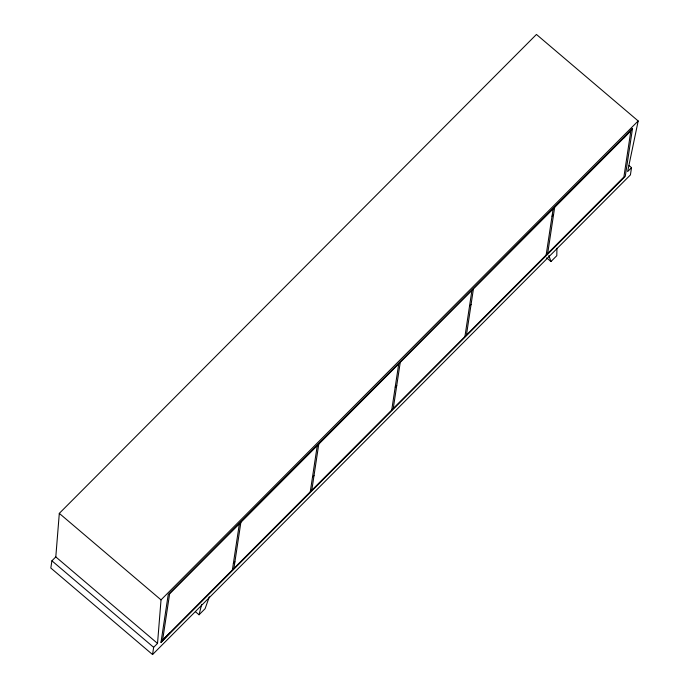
<?xml version="1.0" encoding="UTF-8"?>
<svg xmlns="http://www.w3.org/2000/svg" width="689" height="689" viewBox="0 0 689 689"><rect width="100%" height="100%" fill="white"/><g stroke="black" fill="none" stroke-linecap="round" stroke-linejoin="round"><path stroke-width="1.03" d="M556.936 248.229L556.798 255.697L550.976 261.544L546.644 257.858M631.512 167.668L630.426 174.903L152.553 654.55L50.822 568.037L51.916 560.812L55.8 556.91L59.306 513.374L536.447 34.45L638.178 120.963L627.627 171.57L631.512 167.668L629.074 165.593M152.553 654.55L153.647 647.316L157.531 643.423L161.028 599.878L638.178 120.963M161.002 642.346L168.237 594.486L632.511 128.49L625.267 176.341L161.002 642.346L169.761 632.795M232.391 569.932L239.359 523.855M233.907 568.408L240.874 522.331M310.283 491.748L317.25 445.671M311.798 490.232L318.766 444.155M391.748 409.972L398.724 363.895M393.264 408.456L400.24 362.38M464.937 336.516L471.905 290.439M466.453 334.992L473.421 288.915M546.162 254.99L553.138 208.913M547.677 253.466L554.654 207.389M195.435 611.711L199.043 614.777L201.679 604.365M209.31 596.812L205.098 608.706L199.043 614.777M233.364 563.473L234.906 561.793M312.47 477.27L314.012 475.591M395.21 387.089L396.752 385.418M469.545 306.088L471.078 304.409M552.035 216.191L553.577 214.512M623.743 138.033L632.511 128.49M59.306 513.374L161.028 599.878M55.8 556.91L157.531 643.423M51.916 560.812L153.647 647.316M548.849 255.524L550.976 261.544M169.615 593.858L162.647 639.935L623.889 176.978L630.857 130.901L169.615 593.858"/></g></svg>
